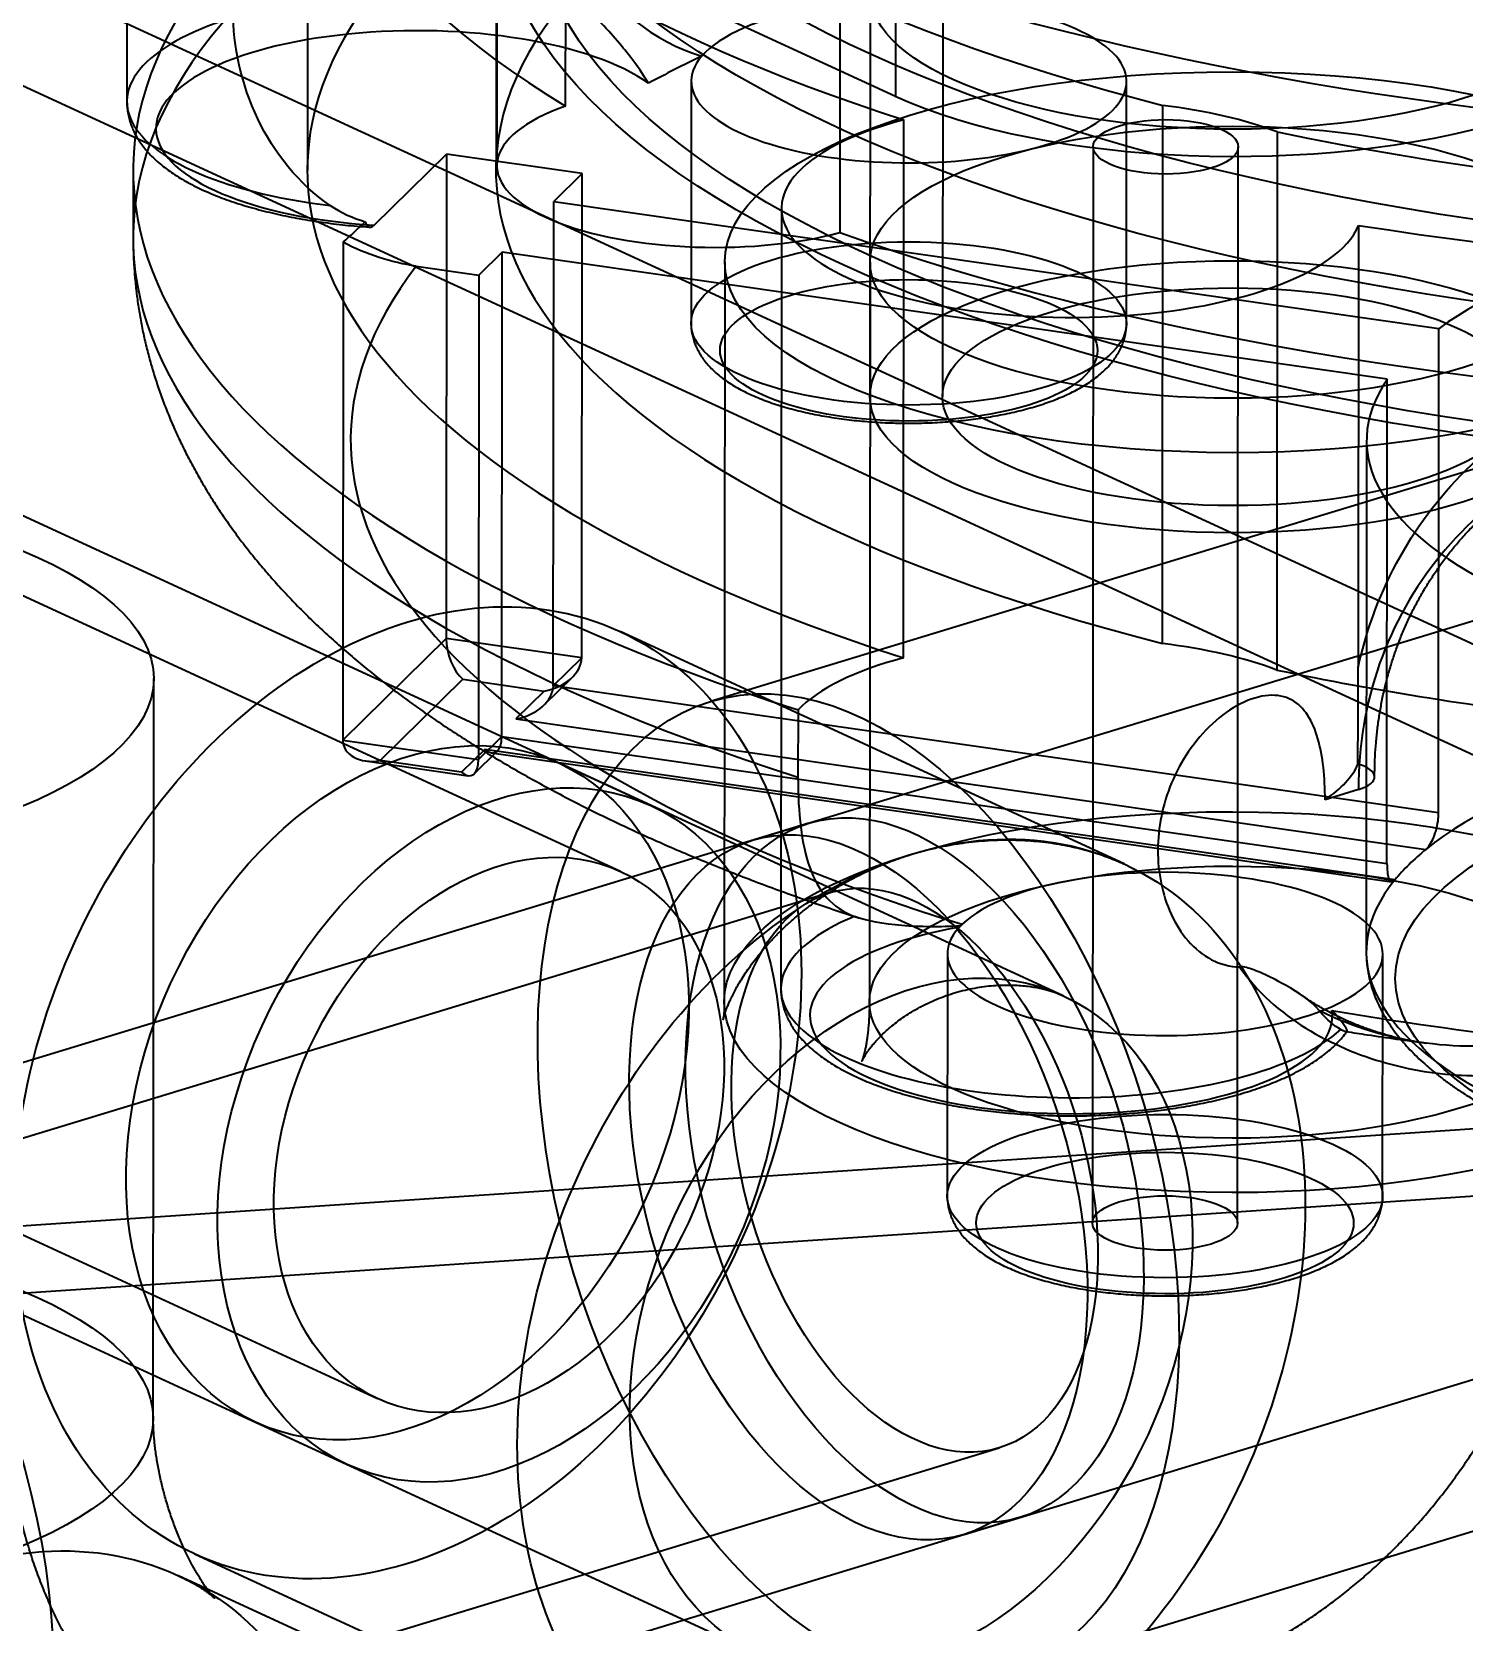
# Model space of a CAD drawing. Header units: millimetres. Extents: x 13 to 1054, y -1204 to 736.
# Drawn here: x 553.2 to 602.6, y -123.8 to -69 of the extents above; entities that cross this region are included whole.
import ezdxf

# ---------------------------------------------------------------- set-up
doc = ezdxf.new("R2010")
doc.units = ezdxf.units.MM
doc.layers.add('1', color=7, linetype='Continuous', true_color=0xffffff)

msp = doc.modelspace()

# ---------------------------------------------------------------- linework, layer by layer
at = {"layer": '1', "color": 23, "linetype": 'Continuous', "lineweight": 35}
for p in [(582.995, -13.259), (571.59, -65.959)]:
    msp.add_line(p, (582.953, -71.2), dxfattribs=at)
at = {"layer": '1', "color": 252, "linetype": 'Continuous', "lineweight": 35}
for p, q in [((556.498, -44.505), (556.478, -71.39)), ((562.709, -55.225), (562.696, -73.766)), ((569.209, -55.23), (569.196, -73.771)), ((571.594, -71.548), (571.601, -62.278)), ((569.23, -64.327), (569.224, -73.598)), ((581.047, -66.635), (581.041, -75.905)), ((575.921, -70.687), (575.915, -79.031)), ((590.915, -79.042), (590.921, -70.698)), ((592.159, -90.064), (592.173, -71.523)), ((583.232, -90.559), (583.246, -72.018)), ((596.112, -72.438), (596.099, -90.979)), ((564.995, -75.651), (567.487, -73.2)), ((567.487, -73.2), (567.474, -89.887)), ((572.159, -73.871), (567.487, -73.2)), ((589.768, -72.948), (589.741, -110.03)), ((594.741, -110.034), (594.768, -72.951)), ((556.696, -73.762), (556.694, -76.08)), ((572.159, -73.871), (571.182, -74.831)), ((572.147, -90.558), (572.159, -73.871)), ((571.17, -91.518), (571.182, -74.831)), ((571.182, -74.831), (601.683, -79.207)), ((579.029, -75.073), (579.01, -101.957)), ((598.913, -75.657), (598.902, -90.875)), ((563.927, -76.24), (563.914, -93.389)), ((569.402, -76.582), (568.599, -77.372)), ((569.39, -93.269), (569.402, -76.582)), ((599.903, -80.957), (569.402, -76.582)), ((566.447, -77.063), (568.599, -77.372)), ((568.599, -77.372), (568.587, -94.059)), ((601.671, -95.894), (601.683, -79.207)), ((599.891, -97.644), (599.903, -80.957)), ((610.122, -81.848), (576.581, -92.064)), ((599.189, -83.063), (599.176, -100.677)), ((614.876, -85.627), (578.037, -96.847)), ((567.474, -89.887), (563.914, -93.389)), ((572.147, -90.558), (567.474, -89.887)), ((571.17, -91.518), (572.147, -90.558)), ((565.204, -94.1), (568.052, -91.298)), ((568.052, -91.298), (570.856, -91.701)), ((570.848, -92.184), (571.825, -91.224)), ((570.856, -91.701), (569.879, -92.661)), ((601.671, -95.894), (571.17, -91.518)), ((579.6, -92.352), (579.599, -94.67)), ((569.879, -92.661), (601.231, -97.159)), ((563.914, -93.389), (568.587, -94.059)), ((568.587, -94.059), (569.39, -93.269)), ((569.39, -93.269), (599.891, -97.644)), ((564.692, -94.109), (568.237, -94.618)), ((568.008, -94.502), (565.204, -94.1)), ((568.811, -93.712), (568.008, -94.502)), ((568.442, -94.551), (569.246, -93.76)), ((600.163, -98.209), (568.811, -93.712)), ((569.041, -93.828), (600.05, -98.276)), ((598.911, -95.096), (597.757, -95.448)), ((584.748, -100.756), (584.741, -109.099)), ((599.741, -109.11), (599.748, -100.767)), ((585.321, -120.762), (629.915, -107.181)), ((586.778, -125.545), (630.984, -112.082))]:
    msp.add_line(p, q, dxfattribs=at)
at = {"layer": '1', "color": 151, "linetype": 'Continuous', "lineweight": 35}
for p, q in [((634.444, -104.67), (509.451, -47.018)), ((631.631, -107.176), (509.088, -50.655)), ((389.304, -121.076), (634.444, -104.67)), ((392.114, -123.205), (631.631, -107.176))]:
    msp.add_line(p, q, dxfattribs=at)
at = {"layer": '1', "color": 27, "linetype": 'Continuous', "lineweight": 35}
for p, q in [((582.093, -58.378), (582.076, -81.554)), ((584.593, -58.379), (584.576, -81.556)), ((574.534, -95.648), (530.344, -75.266)), ((577.08, -76.915), (577.061, -102.409)), ((582.08, -76.919), (582.061, -102.413)), ((573.486, -97.918), (529.297, -77.536)), ((590.832, -97.659), (573.471, -89.651)), ((557.386, -116.769), (557.405, -91.275)), ((588.737, -102.199), (571.377, -94.192)), ((520.92, -95.697), (565.11, -116.079)), ((579.976, -96.256), (525.687, -112.79)), ((519.873, -97.967), (564.063, -118.349)), ((580.705, -98.648), (526.416, -115.182)), ((560.906, -116.893), (578.267, -124.901)), ((532.243, -134.314), (586.531, -117.78)), ((532.971, -136.706), (587.26, -120.172)), ((558.812, -121.434), (576.172, -129.441)), ((575.612, -130.191), (558.251, -122.184))]:
    msp.add_line(p, q, dxfattribs=at)
at = {"layer": '1', "color": 252, "linetype": 'Continuous', "lineweight": 35}
for centre, major_axis, ratio in [((621.707, -57.586), (-51.25, 0.037), 0.374927), ((621.706, -59.903), (52.5, -0.038), 0.374927), ((621.702, -64.539), (52.5, -0.038), 0.374927), ((621.702, -64.539), (51.25, -0.037), 0.374927), ((592.268, -72.95), (-2.5, 0.002), 0.374927), ((583.415, -79.036), (-7.5, 0.005), 0.374927), ((583.414, -79.963), (6.5, -0.005), 0.374927), ((581.679, -108.804), (5.099, -16.741), 0.585427), ((621.675, -101.621), (21.5, -0.016), 0.374927), ((581.679, -108.804), (-3.642, 11.958), 0.585427), ((592.241, -109.105), (-7.5, 0.005), 0.374927), ((592.241, -110.032), (6.5, -0.005), 0.374927), ((592.241, -110.032), (-2.5, 0.002), 0.374927)]:
    msp.add_ellipse(centre, major_axis=major_axis, ratio=ratio, dxfattribs=at)
for centre, major_axis, ratio, start_param, end_param in [((621.706, -59.903), (-59, 0.043), 0.374927, 5.523015, 6.83951), ((621.709, -55.268), (-52.5, 0.038), 0.374927, 5.849686, 7.256725), ((621.709, -55.268), (-59, 0.043), 0.374927, 5.962279, 7.144132), ((576.289, -62.871), (3.256, -6.756), 0.732206, 4.129441, 5.700237), ((621.696, -73.809), (-52.5, 0.038), 0.374927, 5.849686, 7.256725), ((621.696, -73.809), (65, -0.047), 0.374927, 2.815022, 4.008203), ((621.696, -73.809), (-59, 0.043), 0.374927, 5.962279, 7.144132), ((621.713, -50.633), (-59, 0.043), 0.374927, 0.810626, 2.127121), ((566.478, -71.397), (-10, 0.007), 0.374927, 4.060631, 7.550506), ((583.421, -70.693), (7.5, -0.005), 0.374927, 2.829498, 8.314955), ((621.709, -55.268), (-52.5, 0.038), 0.374927, 1.061774, 2.468813), ((621.694, -76.127), (-65, 0.047), 0.374927, 5.956615, 7.149796), ((583.421, -70.693), (7.5, -0.005), 0.374927, 2.03177, 2.829498), ((566.478, -72.324), (9, -0.007), 0.374927, 0.483612, 4.547114), ((621.689, -83.08), (57.5, -0.042), 0.374927, 2.481313, 2.53529), ((621.709, -55.268), (-59, 0.043), 0.374927, 1.174367, 2.35622), ((576.724, -73.603), (-7.5, 0.005), 0.374927, 5.465749, 8.467573), ((589.029, -75.08), (-10, 0.007), 0.374927, 3.925587, 4.392912), ((589.029, -75.08), (-10, 0.007), 0.374927, 5.329398, 9.272286), ((621.689, -83.08), (22.5, -0.016), 0.374927, 0.794817, 2.66653), ((621.706, -59.903), (-59, 0.043), 0.374927, 0.810626, 2.127121), ((621.689, -83.08), (57.5, -0.042), 0.374927, 2.860694, 4.026506), ((621.689, -83.08), (22.5, -0.016), 0.374927, 2.889212, 4.760925), ((568.053, -90.371), (-0.34, 1.035), 0.452577, 0.941923, 2.512719), ((589.016, -93.621), (-10, 0.007), 0.374927, 3.925587, 4.392912), ((570.856, -90.774), (1.259, 0.414), 0.680768, 4.491923, 6.062719), ((589.016, -93.621), (-10, 0.007), 0.374927, 5.329398, 5.939857), ((621.696, -73.809), (-52.5, 0.038), 0.374927, 1.061774, 1.284295), ((569.88, -91.734), (1.259, 0.414), 0.680768, 4.491923, 6.062719), ((621.676, -100.694), (-22.5, 0.016), 0.374927, 3.891785, 5.852747), ((565.205, -93.173), (1.259, 0.414), 0.680768, 2.921126, 4.491923), ((568.812, -92.784), (-0.34, 1.035), 0.452577, 2.512719, 4.083515), ((568.008, -93.575), (-0.34, 1.035), 0.452577, 2.512719, 4.083515), ((589.016, -93.621), (-10, 0.007), 0.374927, 2.634611, 2.983656), ((597.964, -94.66), (-1.5, 0.001), 0.374927, 2.254272, 4.046566), ((621.676, -100.694), (-22.5, 0.016), 0.374927, 5.852747, 5.98618), ((592.248, -100.761), (7.5, -0.005), 0.374927, 2.809539, 9.053667), ((621.676, -100.694), (-22.5, 0.016), 0.374927, 5.98618, 7.947142), ((589.01, -101.965), (-10, 0.007), 0.374927, 5.555904, 9.04578), ((589.009, -102.892), (9, -0.007), 0.374927, 2.01325, 6.339613), ((621.689, -83.08), (57.5, -0.042), 0.374927, 4.287936, 4.416408)]:
    msp.add_ellipse(centre, major_axis=major_axis, ratio=ratio, start_param=start_param, end_param=end_param, dxfattribs=at)
at = {"layer": '1', "color": 23, "linetype": 'Continuous', "lineweight": 35}
msp.add_ellipse((594.586, -67.657), major_axis=(-12.5, 0.009), ratio=0.374927, dxfattribs=at)
msp.add_ellipse((594.586, -67.657), major_axis=(-15, 0.011), ratio=0.374927, start_param=0.683476, end_param=3.825068, dxfattribs=at)
at = {"layer": '1', "color": 27, "linetype": 'Continuous', "lineweight": 35}
for centre, major_axis, ratio in [((594.58, -76.928), (-17.5, 0.013), 0.374927), ((594.58, -76.928), (-12.5, 0.009), 0.374927), ((594.576, -81.563), (12.5, -0.009), 0.374927), ((594.576, -81.563), (-10, 0.007), 0.374927), ((539.905, -91.262), (17.5, -0.013), 0.374927), ((566.142, -105.543), (7.33, 15.891), 0.718822), ((566.142, -105.543), (5.235, 11.351), 0.718822), ((569.298, -106.998), (-5.235, -11.351), 0.718822), ((583.502, -113.55), (7.33, 15.891), 0.718822), ((583.618, -108.214), (3.642, -11.958), 0.585427), ((594.561, -102.422), (-17.5, 0.013), 0.374927), ((569.298, -106.998), (4.188, 9.081), 0.718822), ((583.618, -108.214), (-2.913, 9.566), 0.585427), ((594.561, -102.422), (-12.5, 0.009), 0.374927), ((583.502, -113.55), (5.235, 11.351), 0.718822), ((542.914, -120.627), (5.099, -16.741), 0.585415), ((539.886, -116.756), (17.5, -0.013), 0.374927), ((550.922, -138.075), (7.33, 15.891), 0.718822)]:
    msp.add_ellipse(centre, major_axis=major_axis, ratio=ratio, dxfattribs=at)
at = {"layer": '1', "color": 252, "linetype": 'Continuous', "lineweight": 35}
for points, knots in [([(563.487, -74.973), (562.395, -74.233), (561.547, -73.164), (560.422, -70.798), (560.134, -69.495), (560.135, -68.264)], [0, 0, 0, 0, 0.5, 0.5, 1, 1, 1, 1]), ([(574.447, -70.761), (574.289, -70.488), (574.066, -70.164), (573.452, -69.384), (573.064, -68.917), (572.546, -68.421)], [0, 0, 0, 0, 0.5, 0.5, 1, 1, 1, 1]), ([(556.478, -71.391), (556.478, -71.434), (556.481, -71.543), (556.499, -71.72), (556.537, -71.919), (556.593, -72.116), (556.665, -72.309), (556.755, -72.5), (556.863, -72.688), (556.988, -72.874), (557.132, -73.056), (557.294, -73.236), (557.475, -73.413), (557.676, -73.585), (557.894, -73.752), (558.13, -73.914), (558.381, -74.07), (558.648, -74.219), (558.928, -74.361), (559.22, -74.496), (559.525, -74.625), (559.841, -74.746), (560.167, -74.86), (560.504, -74.968), (560.85, -75.069), (561.206, -75.164), (561.57, -75.251), (561.942, -75.332), (562.321, -75.406), (562.708, -75.474), (563.1, -75.535), (563.498, -75.589), (563.901, -75.636), (564.309, -75.676), (564.628, -75.702), (564.812, -75.714), (564.857, -75.717)], [0, 0, 0, 0, 0.016131, 0.041641, 0.067192, 0.092948, 0.119071, 0.145715, 0.173022, 0.201114, 0.230072, 0.259924, 0.290628, 0.322071, 0.354085, 0.386477, 0.419068, 0.451703, 0.484268, 0.516715, 0.549018, 0.581172, 0.613179, 0.645048, 0.67679, 0.708419, 0.739945, 0.771381, 0.802737, 0.834024, 0.86525, 0.896425, 0.927555, 0.958648, 0.98971, 1, 1, 1, 1]), ([(564.692, -75.532), (564.715, -75.597), (564.743, -75.647), (564.808, -75.709), (564.844, -75.722), (564.919, -75.711), (564.957, -75.688), (564.995, -75.651)], [0, 0, 0, 0, 0.340806, 0.340806, 0.681322, 0.681322, 1, 1, 1, 1]), ([(556.694, -76.079), (556.694, -76.107), (556.694, -76.313), (556.703, -76.695), (556.732, -77.224), (556.78, -77.753), (556.845, -78.28), (556.928, -78.805), (557.029, -79.329), (557.148, -79.851), (557.285, -80.371), (557.439, -80.889), (557.612, -81.405), (557.802, -81.918), (558.01, -82.43), (558.236, -82.938), (558.48, -83.445), (558.743, -83.948), (559.024, -84.45), (559.324, -84.949), (559.643, -85.445), (559.981, -85.938), (560.338, -86.429), (560.715, -86.917), (561.111, -87.402), (561.527, -87.883), (561.963, -88.361), (562.418, -88.835), (562.893, -89.306), (563.388, -89.771), (563.902, -90.232), (564.435, -90.687), (564.986, -91.137), (565.556, -91.581), (566.142, -92.019), (566.746, -92.45), (567.366, -92.874), (568.002, -93.29), (568.654, -93.7), (569.32, -94.102), (570, -94.496), (570.693, -94.883), (571.4, -95.262), (572.12, -95.633), (572.853, -95.997), (573.597, -96.353), (574.353, -96.701), (575.122, -97.043), (575.901, -97.376), (576.691, -97.702), (577.493, -98.021), (578.305, -98.333), (579.127, -98.638), (579.96, -98.935), (580.803, -99.226), (581.38, -99.417), (581.675, -99.514), (581.683, -99.516)], [0, 0, 0, 0, 0.002553, 0.018339, 0.034122, 0.049915, 0.065733, 0.081591, 0.097504, 0.113486, 0.129551, 0.145716, 0.161994, 0.178401, 0.194951, 0.211658, 0.228537, 0.2456, 0.262861, 0.280332, 0.298022, 0.31594, 0.334093, 0.352485, 0.371119, 0.389993, 0.409103, 0.42844, 0.447994, 0.467751, 0.487694, 0.507804, 0.52806, 0.548441, 0.568925, 0.589491, 0.610118, 0.63079, 0.651487, 0.672197, 0.692903, 0.713595, 0.734264, 0.754905, 0.775511, 0.796079, 0.816607, 0.837092, 0.857533, 0.877931, 0.898284, 0.918594, 0.938861, 0.959086, 0.97927, 0.999415, 1, 1, 1, 1]), ([(598.902, -90.875), (599.499, -88.154), (600.845, -85.778), (603.775, -82.969), (604.874, -82.178), (607.301, -80.835), (608.644, -80.28), (612.807, -78.982), (615.854, -78.563), (621.899, -78.239), (624.93, -78.322), (627.967, -78.501)], [0, 0, 0, 0, 0.25, 0.25, 0.375, 0.375, 0.5, 0.5, 0.75, 0.75, 1, 1, 1, 1]), ([(575.915, -79.033), (575.915, -79.095), (575.921, -79.218), (575.948, -79.402), (575.992, -79.582), (576.053, -79.759), (576.131, -79.933), (576.225, -80.102), (576.337, -80.268), (576.466, -80.431), (576.613, -80.591), (576.78, -80.747), (576.965, -80.899), (577.169, -81.045), (577.391, -81.186), (577.628, -81.32), (577.878, -81.446), (578.142, -81.565), (578.416, -81.675), (578.701, -81.779), (578.995, -81.874), (579.299, -81.963), (579.611, -82.044), (579.931, -82.119), (580.258, -82.186), (580.591, -82.246), (580.931, -82.299), (581.276, -82.346), (581.625, -82.385), (581.978, -82.417), (582.335, -82.442), (582.693, -82.46), (583.054, -82.471), (583.415, -82.475), (583.775, -82.471), (584.135, -82.461), (584.494, -82.443), (584.85, -82.419), (585.202, -82.387), (585.551, -82.348), (585.895, -82.303), (586.234, -82.25), (586.566, -82.191), (586.892, -82.124), (587.211, -82.051), (587.521, -81.971), (587.823, -81.883), (588.116, -81.789), (588.399, -81.687), (588.672, -81.577), (588.935, -81.46), (589.186, -81.335), (589.426, -81.201), (589.653, -81.058), (589.865, -80.905), (590.062, -80.744), (590.24, -80.576), (590.392, -80.406), (590.521, -80.238), (590.631, -80.067), (590.725, -79.888), (590.803, -79.7), (590.86, -79.511), (590.897, -79.321), (590.913, -79.164), (590.915, -79.071), (590.915, -79.041)], [0, 0, 0, 0, 0.01271, 0.025484, 0.038306, 0.051275, 0.064487, 0.078044, 0.092038, 0.106554, 0.121648, 0.137334, 0.153567, 0.170239, 0.187201, 0.204305, 0.221411, 0.238443, 0.255369, 0.272179, 0.288875, 0.305467, 0.321964, 0.338379, 0.354721, 0.371003, 0.387232, 0.403417, 0.419566, 0.435685, 0.451781, 0.46786, 0.483926, 0.499986, 0.516044, 0.532104, 0.54817, 0.564248, 0.580342, 0.596459, 0.612604, 0.628785, 0.645008, 0.661281, 0.677613, 0.694015, 0.710498, 0.727073, 0.743755, 0.760555, 0.777486, 0.794552, 0.81175, 0.829054, 0.846391, 0.863618, 0.880562, 0.897043, 0.911293, 0.925012, 0.939691, 0.953824, 0.967477, 0.980757, 0.993772, 1, 1, 1, 1]), ([(627.949, -80.346), (624.755, -80.226), (621.556, -80.197), (616.755, -80.549), (615.138, -80.737), (612.002, -81.31), (610.483, -81.691), (607.567, -82.728), (606.193, -83.38), (603.742, -84.972), (602.631, -85.938), (600.824, -88.146), (600.122, -89.381), (599.155, -92.13), (598.912, -93.575), (598.911, -95.096)], [0, 0, 0, 0, 0.25, 0.25, 0.375, 0.375, 0.5, 0.5, 0.625, 0.625, 0.75, 0.75, 0.875, 0.875, 1, 1, 1, 1]), ([(599.465, -94.661), (599.465, -94.585), (599.467, -94.349), (599.48, -93.955), (599.512, -93.482), (599.56, -93.016), (599.624, -92.555), (599.704, -92.098), (599.801, -91.642), (599.915, -91.192), (600.044, -90.748), (600.189, -90.311), (600.35, -89.882), (600.526, -89.461), (600.719, -89.047), (600.927, -88.641), (601.151, -88.244), (601.39, -87.855), (601.646, -87.474), (601.918, -87.1), (602.205, -86.737), (602.508, -86.384), (602.826, -86.039), (603.16, -85.704), (603.509, -85.377), (603.872, -85.062), (604.245, -84.761), (604.632, -84.471), (605.033, -84.19), (605.452, -83.918), (605.884, -83.656), (606.331, -83.405), (606.791, -83.164), (607.266, -82.932), (607.754, -82.712), (608.256, -82.502), (608.771, -82.302), (609.301, -82.112), (609.739, -81.967), (610.001, -81.886), (610.079, -81.862)], [0, 0, 0, 0, 0.012134, 0.038031, 0.063817, 0.089411, 0.114847, 0.140714, 0.166676, 0.192737, 0.218863, 0.245016, 0.271155, 0.297248, 0.32355, 0.349849, 0.376213, 0.402679, 0.429282, 0.456057, 0.482978, 0.509776, 0.536749, 0.563976, 0.591354, 0.618771, 0.646081, 0.672832, 0.70051, 0.728268, 0.756151, 0.784202, 0.812468, 0.840975, 0.869843, 0.898579, 0.927787, 0.957388, 0.987292, 1, 1, 1, 1]), ([(598.891, -94.218), (598.892, -93.291), (598.898, -92.351), (598.901, -91.237), (598.902, -91.055), (598.902, -90.875)], [0, 0, 0, 0, 0.836946, 0.836946, 1, 1, 1, 1]), ([(597.757, -95.448), (597.757, -94.673), (597.684, -93.948), (597.336, -92.744), (597.053, -92.25), (596.378, -91.887), (596.108, -91.831), (595.511, -91.874), (595.173, -91.976), (594.178, -92.483), (593.528, -93.094), (592.589, -94.469), (592.275, -95.242), (591.962, -96.791), (591.957, -97.58), (592.263, -99.074), (592.572, -99.77), (593.502, -100.842), (594.146, -101.211), (594.813, -101.202)], [0, 0, 0, 0, 0.125, 0.125, 0.25, 0.25, 0.3125, 0.3125, 0.375, 0.375, 0.5, 0.5, 0.625, 0.625, 0.75, 0.75, 0.875, 0.875, 1, 1, 1, 1]), ([(579.599, -94.67), (579.598, -95.902), (579.713, -96.968), (580.297, -98.601), (580.783, -99.176), (581.542, -99.466)], [0, 0, 0, 0, 0.5, 0.5, 1, 1, 1, 1]), ([(601.231, -97.159), (601.278, -97.121), (601.327, -97.064), (601.418, -96.923), (601.462, -96.837), (601.54, -96.648), (601.575, -96.542), (601.629, -96.325), (601.649, -96.212), (601.667, -96.031), (601.671, -95.961), (601.671, -95.894)], [0, 0, 0, 0, 0.215661, 0.215661, 0.431308, 0.431308, 0.647116, 0.647116, 0.862309, 0.862309, 1, 1, 1, 1]), ([(599.891, -97.644), (599.891, -97.748), (599.896, -97.845), (599.914, -98.014), (599.928, -98.086), (599.964, -98.198), (599.987, -98.238), (600.038, -98.28), (600.067, -98.282), (600.119, -98.255), (600.141, -98.236), (600.163, -98.209)], [0, 0, 0, 0, 0.213657, 0.213657, 0.427267, 0.427267, 0.641595, 0.641595, 0.857036, 0.857036, 1, 1, 1, 1]), ([(585.19, -99.803), (584.496, -99.833), (583.81, -99.832), (582.545, -99.73), (581.951, -99.623), (581.542, -99.466)], [0, 0, 0, 0, 0.5, 0.5, 1, 1, 1, 1]), ([(599.176, -100.677), (599.176, -100.693), (599.177, -100.798), (599.185, -100.994), (599.215, -101.263), (599.263, -101.53), (599.329, -101.796), (599.413, -102.062), (599.514, -102.325), (599.634, -102.588), (599.772, -102.849), (599.929, -103.108), (600.104, -103.366), (600.298, -103.621), (600.511, -103.874), (600.741, -104.124), (600.99, -104.371), (601.257, -104.613), (601.541, -104.852), (601.841, -105.086), (602.158, -105.315), (602.491, -105.54), (602.839, -105.76), (603.202, -105.974), (603.579, -106.183), (603.971, -106.387), (604.376, -106.585), (604.794, -106.778), (605.226, -106.965), (605.67, -107.147), (606.126, -107.324), (606.594, -107.494), (607.074, -107.659), (607.565, -107.819), (608.067, -107.972), (608.58, -108.119), (609.102, -108.261), (609.634, -108.396), (610.176, -108.526), (610.726, -108.649), (611.285, -108.766), (611.852, -108.877), (612.426, -108.982), (613.008, -109.08), (613.596, -109.171), (614.191, -109.256), (614.791, -109.335), (615.397, -109.407), (616.008, -109.472), (616.623, -109.531), (617.242, -109.583), (617.865, -109.628), (618.49, -109.666), (619.119, -109.698), (619.749, -109.723), (620.38, -109.741), (621.013, -109.752), (621.646, -109.756), (622.279, -109.753), (622.911, -109.744), (623.543, -109.727), (624.173, -109.704), (624.801, -109.674), (625.427, -109.637), (626.05, -109.593), (626.669, -109.543), (627.285, -109.485), (627.896, -109.421), (628.502, -109.351), (629.102, -109.274), (629.697, -109.19), (630.286, -109.1), (630.868, -109.003), (631.443, -108.9), (632.01, -108.791), (632.569, -108.675), (633.12, -108.553), (633.662, -108.425), (634.195, -108.291), (634.718, -108.151), (635.23, -108.005), (635.733, -107.853), (636.224, -107.695), (636.705, -107.531), (637.174, -107.362), (637.631, -107.187), (638.075, -107.007), (638.508, -106.821), (638.927, -106.63), (639.333, -106.433), (639.726, -106.23), (640.105, -106.022), (640.469, -105.809), (640.819, -105.591), (641.154, -105.367), (641.474, -105.138), (641.778, -104.903), (642.066, -104.664), (642.337, -104.419), (642.591, -104.17), (642.827, -103.917), (643.045, -103.659), (643.244, -103.398), (643.424, -103.134), (643.585, -102.867), (643.726, -102.598), (643.848, -102.328), (643.95, -102.058), (644.034, -101.786), (644.098, -101.515), (644.143, -101.243), (644.17, -100.976), (644.176, -100.8), (644.176, -100.715)], [0, 0, 0, 0, 0.001443, 0.009632, 0.017822, 0.026034, 0.034289, 0.042608, 0.05101, 0.059509, 0.068115, 0.076834, 0.085667, 0.094608, 0.103649, 0.112778, 0.121979, 0.131238, 0.140539, 0.149869, 0.159218, 0.168574, 0.177931, 0.187282, 0.196624, 0.205954, 0.215272, 0.224577, 0.233868, 0.243145, 0.252409, 0.261661, 0.270901, 0.280129, 0.289347, 0.298555, 0.307754, 0.316944, 0.326126, 0.335301, 0.34447, 0.353632, 0.362788, 0.37194, 0.381086, 0.390229, 0.399367, 0.408502, 0.417634, 0.426763, 0.43589, 0.445015, 0.454137, 0.463259, 0.472379, 0.481498, 0.490617, 0.499735, 0.508853, 0.517971, 0.52709, 0.536209, 0.545329, 0.55445, 0.563572, 0.572697, 0.581823, 0.590952, 0.600083, 0.609217, 0.618355, 0.627496, 0.636642, 0.645792, 0.654947, 0.664107, 0.673274, 0.682446, 0.691626, 0.700814, 0.71001, 0.719215, 0.72843, 0.737655, 0.746891, 0.756139, 0.765399, 0.774673, 0.783961, 0.793263, 0.802579, 0.81191, 0.821255, 0.830612, 0.83998, 0.849356, 0.858733, 0.868104, 0.87746, 0.886788, 0.896075, 0.905307, 0.914465, 0.923534, 0.932501, 0.941356, 0.950091, 0.95871, 0.967216, 0.975622, 0.983943, 0.992198, 1, 1, 1, 1]), ([(597.566, -102.724), (597.262, -102.357), (596.869, -102.105), (596.184, -101.721), (595.939, -101.593), (595.548, -101.41), (595.414, -101.351), (595.13, -101.248), (594.981, -101.199), (594.813, -101.202)], [0, 0, 0, 0, 0.5, 0.5, 0.75, 0.75, 0.875, 0.875, 1, 1, 1, 1]), ([(594.813, -101.202), (595.417, -102.078), (596.221, -102.772), (597.96, -103.855), (598.918, -104.254), (600.854, -104.793), (601.854, -104.939), (603.802, -104.97), (604.75, -104.861), (605.656, -104.585)], [0, 0, 0, 0, 0.25, 0.25, 0.5, 0.5, 0.75, 0.75, 1, 1, 1, 1]), ([(579.01, -101.956), (579.01, -101.984), (579.011, -102.079), (579.024, -102.241), (579.058, -102.44), (579.11, -102.637), (579.178, -102.832), (579.264, -103.023), (579.367, -103.212), (579.488, -103.398), (579.628, -103.581), (579.786, -103.762), (579.963, -103.939), (580.158, -104.113), (580.373, -104.281), (580.604, -104.445), (580.852, -104.602), (581.115, -104.752), (581.392, -104.896), (581.682, -105.033), (581.984, -105.163), (582.297, -105.286), (582.621, -105.402), (582.956, -105.511), (583.3, -105.614), (583.653, -105.71), (584.015, -105.799), (584.385, -105.881), (584.763, -105.957), (585.148, -106.026), (585.539, -106.089), (585.936, -106.144), (586.338, -106.193), (586.744, -106.235), (587.155, -106.27), (587.568, -106.297), (587.984, -106.318), (588.401, -106.332), (588.82, -106.339), (589.238, -106.339), (589.657, -106.332), (590.074, -106.318), (590.489, -106.297), (590.902, -106.269), (591.311, -106.234), (591.717, -106.192), (592.118, -106.143), (592.514, -106.088), (592.904, -106.026), (593.287, -105.957), (593.663, -105.881), (594.032, -105.798), (594.392, -105.709), (594.743, -105.614), (595.085, -105.512), (595.417, -105.403), (595.739, -105.287), (596.05, -105.165), (596.35, -105.036), (596.639, -104.9), (596.914, -104.756), (597.178, -104.605), (597.427, -104.446), (597.662, -104.28), (597.882, -104.106), (598.084, -103.924), (598.268, -103.736), (598.41, -103.569), (598.489, -103.463), (598.517, -103.424)], [0, 0, 0, 0, 0.005088, 0.017572, 0.030059, 0.042629, 0.055359, 0.068327, 0.081604, 0.095252, 0.109316, 0.123818, 0.138744, 0.154048, 0.169652, 0.185463, 0.201391, 0.217359, 0.2333, 0.249188, 0.265008, 0.280755, 0.296429, 0.312035, 0.327578, 0.343063, 0.358497, 0.373885, 0.389234, 0.404547, 0.419829, 0.435086, 0.450319, 0.465534, 0.480733, 0.495919, 0.511096, 0.526265, 0.541429, 0.556592, 0.571754, 0.586919, 0.602088, 0.617265, 0.632451, 0.64765, 0.662864, 0.678097, 0.693352, 0.708633, 0.723944, 0.739289, 0.754674, 0.770103, 0.785583, 0.80112, 0.816721, 0.832392, 0.848139, 0.863967, 0.879878, 0.895869, 0.911925, 0.92802, 0.944085, 0.960037, 0.975775, 0.99119, 1, 1, 1, 1]), ([(601.244, -103.837), (601.131, -103.821), (600.885, -103.783), (600.502, -103.71), (600.097, -103.614), (599.69, -103.501), (599.284, -103.369), (598.883, -103.221), (598.491, -103.057), (598.112, -102.879), (597.749, -102.688), (597.402, -102.485), (597.149, -102.32), (597.01, -102.224), (596.98, -102.202)], [0, 0, 0, 0, 0.07614, 0.166803, 0.25834, 0.350547, 0.443282, 0.536225, 0.62809, 0.718047, 0.806027, 0.892026, 0.976093, 1, 1, 1, 1]), ([(604.902, -103.688), (603.729, -103.986), (602.493, -104.005), (599.974, -103.662), (598.734, -103.301), (597.566, -102.724)], [0, 0, 0, 0, 0.5, 0.5, 1, 1, 1, 1]), ([(598.299, -103.359), (598.54, -103.48), (598.559, -103.445), (598.41, -103.192), (598.233, -102.972), (597.995, -102.708)], [0, 0, 0, 0, 0.5, 0.5, 1, 1, 1, 1]), ([(598.473, -103.431), (598.719, -103.47), (599.298, -103.559), (600.217, -103.694), (600.895, -103.788), (601.238, -103.834), (601.242, -103.835)], [0, 0, 0, 0, 0.268778, 0.63221, 0.995379, 1, 1, 1, 1]), ([(584.741, -109.102), (584.742, -109.164), (584.748, -109.287), (584.774, -109.47), (584.818, -109.651), (584.88, -109.828), (584.957, -110.001), (585.052, -110.171), (585.163, -110.337), (585.292, -110.5), (585.44, -110.659), (585.606, -110.815), (585.792, -110.967), (585.996, -111.114), (586.217, -111.254), (586.454, -111.388), (586.705, -111.514), (586.968, -111.633), (587.243, -111.744), (587.528, -111.847), (587.822, -111.943), (588.126, -112.031), (588.437, -112.113), (588.757, -112.187), (589.084, -112.254), (589.418, -112.315), (589.758, -112.368), (590.102, -112.414), (590.452, -112.453), (590.805, -112.485), (591.161, -112.51), (591.52, -112.528), (591.88, -112.539), (592.241, -112.543), (592.602, -112.54), (592.962, -112.529), (593.32, -112.512), (593.676, -112.487), (594.029, -112.455), (594.378, -112.417), (594.722, -112.371), (595.06, -112.319), (595.393, -112.259), (595.719, -112.193), (596.037, -112.119), (596.347, -112.039), (596.649, -111.952), (596.942, -111.857), (597.225, -111.755), (597.499, -111.646), (597.761, -111.529), (598.013, -111.403), (598.253, -111.269), (598.48, -111.126), (598.692, -110.974), (598.888, -110.813), (599.066, -110.644), (599.219, -110.474), (599.347, -110.306), (599.457, -110.135), (599.552, -109.956), (599.629, -109.768), (599.686, -109.579), (599.724, -109.39), (599.739, -109.233), (599.741, -109.14), (599.741, -109.11)], [0, 0, 0, 0, 0.01271, 0.025484, 0.038306, 0.051275, 0.064487, 0.078044, 0.092038, 0.106554, 0.121648, 0.137334, 0.153567, 0.170239, 0.187201, 0.204305, 0.221411, 0.238443, 0.255369, 0.272179, 0.288875, 0.305467, 0.321964, 0.338379, 0.354721, 0.371003, 0.387232, 0.403417, 0.419566, 0.435685, 0.451781, 0.46786, 0.483926, 0.499986, 0.516044, 0.532104, 0.54817, 0.564248, 0.580342, 0.596459, 0.612604, 0.628785, 0.645008, 0.661281, 0.677613, 0.694015, 0.710498, 0.727073, 0.743755, 0.760555, 0.777486, 0.794552, 0.81175, 0.829054, 0.846391, 0.863618, 0.880562, 0.897043, 0.911293, 0.925012, 0.939691, 0.953824, 0.967477, 0.980757, 0.993772, 1, 1, 1, 1])]:
    msp.add_open_spline(points, degree=3, knots=knots, dxfattribs=at)
for points in [[(563.487, -74.973), (563.859, -75.225), (564.268, -75.406), (564.692, -75.532)], [(563.927, -76.24), (564.182, -76.009), (564.437, -75.773), (564.692, -75.532)], [(566.447, -77.063), (565.58, -76.939), (564.733, -76.661), (563.927, -76.24)], [(585.158, -99.839), (585.168, -99.828), (585.179, -99.816), (585.19, -99.803)], [(585.259, -99.736), (585.235, -99.759), (585.212, -99.782), (585.19, -99.803)], [(598.299, -103.359), (598.075, -103.246), (597.819, -103.031), (597.566, -102.724)]]:
    msp.add_open_spline(points, degree=3, dxfattribs=at)
at = {"layer": '1', "color": 27, "linetype": 'Continuous', "lineweight": 35}
for points, knots in [([(583.514, -97.326), (583.62, -97.294), (583.872, -97.221), (584.272, -97.12), (584.715, -97.027), (585.157, -96.952), (585.598, -96.895), (586.036, -96.856), (586.47, -96.834), (586.897, -96.829), (587.315, -96.84), (587.724, -96.867), (588.121, -96.908), (588.504, -96.963), (588.873, -97.03), (589.224, -97.107), (589.557, -97.193), (589.871, -97.287), (590.164, -97.385), (590.436, -97.488), (590.654, -97.579), (590.781, -97.635), (590.827, -97.656)], [0, 0, 0, 0, 0.041013, 0.097195, 0.153193, 0.20896, 0.26445, 0.31961, 0.374387, 0.428721, 0.482542, 0.535777, 0.588345, 0.640157, 0.691119, 0.741135, 0.790107, 0.837942, 0.884554, 0.92987, 0.97383, 1, 1, 1, 1]), ([(577.061, -102.409), (577.061, -102.411), (577.061, -102.46), (577.06, -102.549), (577.056, -102.665), (577.05, -102.765), (577.043, -102.849), (577.036, -102.917), (577.029, -102.967), (577.024, -103.001), (577.021, -103.016), (577.022, -103.014), (577.026, -102.994), (577.036, -102.956), (577.052, -102.899), (577.075, -102.824), (577.107, -102.731), (577.149, -102.619), (577.202, -102.489), (577.268, -102.341), (577.348, -102.175), (577.443, -101.993), (577.554, -101.795), (577.684, -101.582), (577.832, -101.355), (578, -101.116), (578.189, -100.867), (578.4, -100.61), (578.632, -100.348), (578.885, -100.081), (579.159, -99.814), (579.454, -99.549), (579.768, -99.287), (580.101, -99.031), (580.451, -98.783), (580.817, -98.545), (581.198, -98.318), (581.591, -98.105), (581.997, -97.905), (582.412, -97.721), (582.835, -97.553), (583.204, -97.423), (583.431, -97.351), (583.514, -97.326)], [0, 0, 0, 0, 0.000703, 0.016135, 0.031672, 0.047347, 0.063196, 0.079259, 0.095579, 0.112202, 0.129176, 0.146551, 0.164379, 0.182712, 0.201603, 0.221106, 0.241274, 0.262157, 0.283805, 0.306261, 0.329564, 0.353748, 0.378834, 0.404836, 0.431754, 0.459573, 0.488268, 0.517794, 0.548098, 0.579114, 0.610768, 0.642981, 0.675675, 0.708772, 0.742199, 0.775889, 0.809781, 0.843822, 0.877963, 0.912164, 0.946387, 0.980599, 1, 1, 1, 1]), ([(582.061, -102.413), (582.061, -102.456), (582.06, -102.581), (582.056, -102.781), (582.045, -103.005), (582.031, -103.215), (582.012, -103.409), (581.991, -103.588), (581.968, -103.751), (581.944, -103.897), (581.919, -104.026), (581.894, -104.139), (581.87, -104.234), (581.848, -104.313), (581.83, -104.374), (581.815, -104.418), (581.805, -104.444), (581.801, -104.454), (581.804, -104.447), (581.815, -104.424), (581.835, -104.384), (581.865, -104.329), (581.908, -104.258), (581.964, -104.172), (582.034, -104.073), (582.12, -103.959), (582.223, -103.834), (582.345, -103.697), (582.487, -103.551), (582.65, -103.397), (582.835, -103.238), (583.042, -103.075), (583.271, -102.912), (583.521, -102.752), (583.792, -102.597), (584.08, -102.451), (584.384, -102.316), (584.701, -102.195), (585.026, -102.09), (585.356, -102.002), (585.687, -101.932), (586.014, -101.881), (586.334, -101.847), (586.643, -101.831), (586.938, -101.83), (587.215, -101.843), (587.473, -101.867), (587.71, -101.9), (587.925, -101.94), (588.117, -101.984), (588.287, -102.031), (588.434, -102.078), (588.56, -102.124), (588.66, -102.164), (588.715, -102.188), (588.737, -102.199)], [0, 0, 0, 0, 0.007785, 0.022698, 0.037541, 0.052299, 0.066981, 0.081597, 0.096162, 0.110692, 0.125207, 0.139729, 0.154278, 0.168879, 0.183562, 0.198362, 0.213313, 0.228456, 0.24383, 0.259481, 0.275452, 0.291792, 0.308548, 0.325768, 0.343502, 0.361796, 0.380693, 0.400231, 0.420442, 0.441344, 0.462945, 0.485232, 0.508177, 0.531728, 0.555815, 0.580351, 0.605234, 0.630356, 0.655605, 0.680867, 0.706005, 0.730901, 0.755451, 0.779559, 0.803139, 0.826116, 0.848434, 0.870054, 0.890957, 0.911144, 0.930631, 0.949446, 0.967629, 0.985225, 1, 1, 1, 1]), ([(576.172, -129.441), (576.344, -129.52), (576.732, -129.694), (577.341, -129.95), (577.998, -130.207), (578.659, -130.445), (579.322, -130.664), (579.986, -130.864), (580.652, -131.045), (581.32, -131.208), (581.988, -131.351), (582.657, -131.476), (583.326, -131.582), (583.995, -131.67), (584.664, -131.738), (585.332, -131.789), (585.999, -131.82), (586.664, -131.834), (587.328, -131.829), (587.989, -131.805), (588.648, -131.764), (589.304, -131.704), (589.957, -131.626), (590.606, -131.531), (591.251, -131.417), (591.892, -131.286), (592.528, -131.138), (593.159, -130.972), (593.784, -130.789), (594.404, -130.588), (595.018, -130.371), (595.625, -130.137), (596.225, -129.886), (596.818, -129.619), (597.403, -129.335), (597.981, -129.036), (598.551, -128.72), (599.112, -128.389), (599.664, -128.042), (600.208, -127.68), (600.742, -127.303), (601.267, -126.911), (601.781, -126.504), (602.286, -126.083), (602.781, -125.647), (603.265, -125.197), (603.738, -124.733), (604.201, -124.254), (604.652, -123.763), (605.092, -123.257), (605.52, -122.738), (605.937, -122.206), (606.342, -121.66), (606.735, -121.102), (607.115, -120.531), (607.483, -119.946), (607.838, -119.349), (608.181, -118.74), (608.51, -118.118), (608.826, -117.484), (609.128, -116.838), (609.417, -116.18), (609.692, -115.511), (609.953, -114.83), (610.199, -114.138), (610.431, -113.436), (610.648, -112.723), (610.85, -112.001), (611.037, -111.269), (611.208, -110.528), (611.364, -109.78), (611.505, -109.023), (611.63, -108.26), (611.739, -107.491), (611.832, -106.716), (611.909, -105.936), (611.971, -105.152), (612.017, -104.364), (612.047, -103.574), (612.059, -102.93), (612.061, -102.55), (612.061, -102.434)], [0, 0, 0, 0, 0.010516, 0.023692, 0.036805, 0.049835, 0.062786, 0.07566, 0.088462, 0.101193, 0.113858, 0.126459, 0.139001, 0.151486, 0.163918, 0.1763, 0.188636, 0.200929, 0.213181, 0.225396, 0.237578, 0.249727, 0.261849, 0.273945, 0.286019, 0.298073, 0.310109, 0.322132, 0.334142, 0.346144, 0.358139, 0.37013, 0.382118, 0.394108, 0.406102, 0.418103, 0.430113, 0.442136, 0.454174, 0.466231, 0.47831, 0.490413, 0.502545, 0.514708, 0.526905, 0.539142, 0.551419, 0.563743, 0.576115, 0.588541, 0.601023, 0.613565, 0.626171, 0.638845, 0.65159, 0.664408, 0.677305, 0.690281, 0.70334, 0.716483, 0.729712, 0.743028, 0.75643, 0.769918, 0.783491, 0.797145, 0.810878, 0.824685, 0.838562, 0.852501, 0.866498, 0.880545, 0.894634, 0.908757, 0.922909, 0.93708, 0.951265, 0.965456, 0.979645, 0.993829, 1, 1, 1, 1]), ([(578.267, -124.901), (578.407, -124.965), (578.742, -125.116), (579.277, -125.34), (579.87, -125.569), (580.465, -125.778), (581.062, -125.969), (581.66, -126.14), (582.258, -126.292), (582.857, -126.426), (583.456, -126.54), (584.054, -126.635), (584.652, -126.712), (585.249, -126.77), (585.844, -126.81), (586.438, -126.83), (587.029, -126.833), (587.619, -126.817), (588.205, -126.783), (588.788, -126.731), (589.368, -126.661), (589.944, -126.572), (590.515, -126.467), (591.082, -126.343), (591.644, -126.202), (592.201, -126.044), (592.752, -125.869), (593.296, -125.676), (593.835, -125.467), (594.366, -125.242), (594.89, -124.999), (595.407, -124.741), (595.916, -124.466), (596.416, -124.176), (596.909, -123.87), (597.393, -123.548), (597.867, -123.211), (598.333, -122.859), (598.789, -122.492), (599.235, -122.11), (599.672, -121.713), (600.098, -121.302), (600.513, -120.877), (600.918, -120.437), (601.313, -119.983), (601.696, -119.515), (602.068, -119.033), (602.428, -118.537), (602.777, -118.028), (603.114, -117.505), (603.438, -116.969), (603.751, -116.42), (604.05, -115.857), (604.337, -115.282), (604.611, -114.694), (604.871, -114.093), (605.117, -113.481), (605.35, -112.857), (605.569, -112.222), (605.773, -111.576), (605.962, -110.92), (606.137, -110.254), (606.297, -109.58), (606.442, -108.897), (606.572, -108.207), (606.686, -107.509), (606.785, -106.806), (606.869, -106.097), (606.938, -105.383), (606.992, -104.665), (607.031, -103.944), (607.054, -103.231), (607.061, -102.726), (607.061, -102.463), (607.061, -102.431)], [0, 0, 0, 0, 0.010568, 0.025178, 0.039706, 0.054123, 0.068431, 0.082634, 0.096737, 0.110743, 0.124657, 0.138484, 0.15223, 0.165899, 0.179496, 0.193027, 0.206497, 0.219911, 0.233274, 0.24659, 0.259866, 0.273106, 0.286314, 0.299496, 0.312656, 0.325799, 0.338929, 0.352051, 0.365169, 0.378288, 0.391411, 0.404544, 0.417693, 0.430861, 0.444054, 0.457277, 0.470535, 0.483833, 0.497177, 0.510573, 0.524024, 0.537538, 0.551119, 0.564774, 0.578506, 0.592322, 0.606227, 0.620225, 0.63432, 0.648517, 0.662819, 0.677229, 0.691747, 0.706376, 0.721114, 0.735961, 0.750913, 0.765967, 0.781118, 0.796359, 0.811682, 0.827079, 0.842542, 0.858059, 0.873623, 0.889222, 0.904848, 0.920491, 0.936143, 0.951794, 0.967439, 0.983072, 0.997911, 1, 1, 1, 1]), ([(556.157, -126.724), (556.172, -126.731), (556.21, -126.749), (556.259, -126.774), (556.299, -126.796), (556.322, -126.81), (556.329, -126.815), (556.321, -126.81), (556.299, -126.794), (556.264, -126.767), (556.216, -126.729), (556.157, -126.678), (556.087, -126.615), (556.006, -126.539), (555.916, -126.449), (555.818, -126.345), (555.711, -126.228), (555.598, -126.097), (555.478, -125.951), (555.352, -125.792), (555.222, -125.618), (555.087, -125.43), (554.95, -125.229), (554.81, -125.014), (554.668, -124.786), (554.526, -124.545), (554.383, -124.292), (554.241, -124.028), (554.101, -123.752), (553.962, -123.466), (553.827, -123.171), (553.695, -122.868), (553.567, -122.557), (553.444, -122.239), (553.326, -121.915), (553.214, -121.587), (553.108, -121.255), (553.009, -120.921), (552.916, -120.586), (552.831, -120.25), (552.753, -119.915), (552.683, -119.583), (552.62, -119.254), (552.565, -118.929), (552.517, -118.61), (552.478, -118.298), (552.445, -117.994), (552.42, -117.698), (552.402, -117.412), (552.391, -117.137), (552.387, -116.923), (552.386, -116.802), (552.386, -116.765)], [0, 0, 0, 0, 0.013213, 0.035175, 0.056556, 0.077455, 0.097939, 0.11807, 0.137908, 0.157509, 0.176925, 0.196204, 0.21539, 0.234524, 0.253643, 0.272778, 0.291949, 0.311181, 0.330496, 0.349913, 0.369445, 0.389105, 0.408899, 0.428833, 0.448909, 0.469125, 0.489481, 0.509969, 0.530585, 0.551318, 0.57216, 0.593099, 0.614124, 0.635222, 0.656379, 0.677581, 0.698814, 0.720063, 0.741313, 0.762545, 0.783745, 0.804899, 0.825993, 0.847016, 0.867954, 0.888797, 0.909535, 0.93016, 0.950665, 0.971046, 0.991298, 1, 1, 1, 1]), ([(558.247, -122.182), (558.276, -122.195), (558.376, -122.242), (558.537, -122.322), (558.72, -122.421), (558.882, -122.514), (559.022, -122.601), (559.142, -122.68), (559.243, -122.751), (559.325, -122.813), (559.39, -122.864), (559.439, -122.905), (559.472, -122.935), (559.491, -122.952), (559.497, -122.958), (559.49, -122.951), (559.471, -122.931), (559.442, -122.898), (559.403, -122.852), (559.354, -122.793), (559.298, -122.72), (559.235, -122.634), (559.164, -122.535), (559.088, -122.422), (559.007, -122.296), (558.922, -122.157), (558.834, -122.006), (558.743, -121.842), (558.65, -121.667), (558.556, -121.481), (558.462, -121.284), (558.369, -121.078), (558.277, -120.863), (558.187, -120.64), (558.099, -120.411), (558.016, -120.177), (557.936, -119.938), (557.86, -119.696), (557.79, -119.453), (557.725, -119.21), (557.665, -118.968), (557.612, -118.728), (557.564, -118.493), (557.523, -118.263), (557.487, -118.04), (557.457, -117.824), (557.433, -117.618), (557.415, -117.422), (557.401, -117.237), (557.392, -117.065), (557.387, -116.908), (557.386, -116.813), (557.386, -116.769)], [0, 0, 0, 0, 0.012031, 0.042224, 0.071376, 0.0995, 0.126621, 0.152774, 0.178003, 0.20236, 0.225899, 0.24868, 0.270764, 0.292213, 0.31309, 0.333456, 0.353371, 0.372894, 0.392082, 0.410987, 0.42966, 0.448148, 0.466494, 0.484738, 0.502916, 0.521057, 0.539189, 0.557333, 0.575503, 0.593712, 0.611969, 0.630281, 0.64865, 0.667077, 0.685556, 0.704082, 0.722648, 0.741242, 0.759856, 0.778477, 0.797092, 0.815694, 0.834275, 0.85283, 0.871357, 0.889856, 0.908334, 0.926799, 0.945265, 0.963749, 0.982268, 1, 1, 1, 1])]:
    msp.add_open_spline(points, degree=3, knots=knots, dxfattribs=at)

doc.saveas('drawing.dxf')
